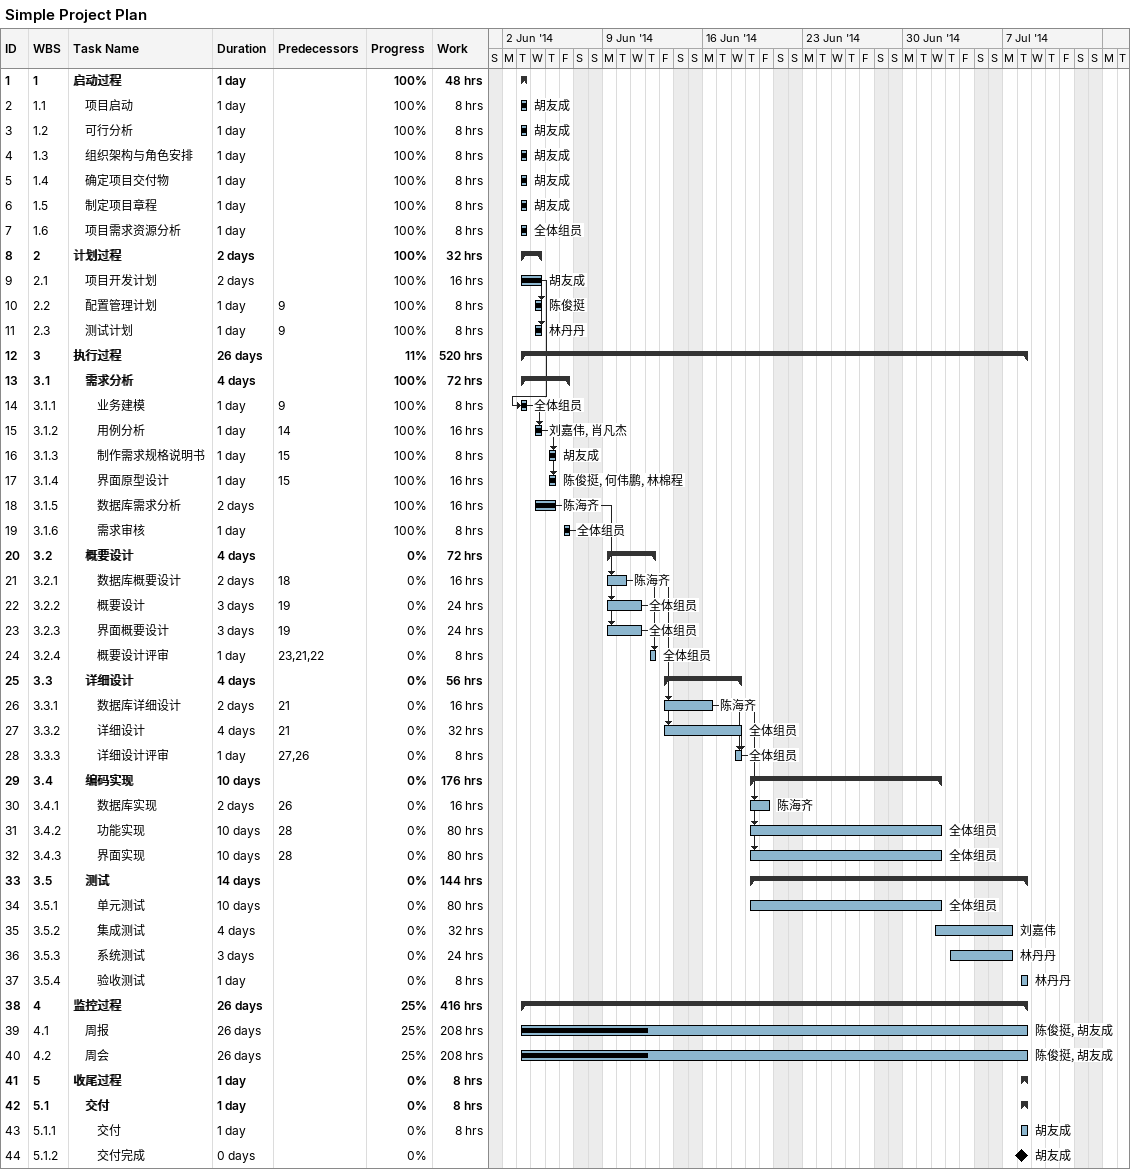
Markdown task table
Simple Project Plan

| ID | WBS | Task | Duration | Start | Finish | Predecessors | Resources | % complete | Work (h) |
|---|---|---|---|---|---|---|---|---|---|
| 1 | 1 | **启动过程** | 1d | 2014-06-03 | 2014-06-03 |  |  | 100 | 48 |
| 2 | 1.1 | 项目启动 | 1d | 2014-06-03 | 2014-06-03 |  | 胡友成 | 100 | 8 |
| 3 | 1.2 | 可行分析 | 1d | 2014-06-03 | 2014-06-03 |  | 胡友成 | 100 | 8 |
| 4 | 1.3 | 组织架构与角色安排 | 1d | 2014-06-03 | 2014-06-03 |  | 胡友成 | 100 | 8 |
| 5 | 1.4 | 确定项目交付物 | 1d | 2014-06-03 | 2014-06-03 |  | 胡友成 | 100 | 8 |
| 6 | 1.5 | 制定项目章程 | 1d | 2014-06-03 | 2014-06-03 |  | 胡友成 | 100 | 8 |
| 7 | 1.6 | 项目需求资源分析 | 1d | 2014-06-03 | 2014-06-03 |  | 全体组员 | 100 | 8 |
| 8 | 2 | **计划过程** | 2d | 2014-06-03 | 2014-06-04 |  |  | 100 | 32 |
| 9 | 2.1 | 项目开发计划 | 2d | 2014-06-03 | 2014-06-04 |  | 胡友成 | 100 | 16 |
| 10 | 2.2 | 配置管理计划 | 1d | 2014-06-04 | 2014-06-04 | 9 | 陈俊挺 | 100 | 8 |
| 11 | 2.3 | 测试计划 | 1d | 2014-06-04 | 2014-06-04 | 9 | 林丹丹 | 100 | 8 |
| 12 | 3 | **执行过程** | 26d | 2014-06-03 | 2014-07-08 |  |  | 11 | 520 |
| 13 | 3.1 | **需求分析** | 4d | 2014-06-03 | 2014-06-06 |  |  | 100 | 72 |
| 14 | 3.1.1 | 业务建模 | 1d | 2014-06-03 | 2014-06-03 | 9 | 全体组员 | 100 | 8 |
| 15 | 3.1.2 | 用例分析 | 1d | 2014-06-04 | 2014-06-04 | 14 | 刘嘉伟, 肖凡杰 | 100 | 16 |
| 16 | 3.1.3 | 制作需求规格说明书 | 1d | 2014-06-05 | 2014-06-05 | 15 | 胡友成 | 100 | 8 |
| 17 | 3.1.4 | 界面原型设计 | 1d | 2014-06-05 | 2014-06-05 | 15 | 陈俊挺, 何伟鹏, 林棉程 | 100 | 16 |
| 18 | 3.1.5 | 数据库需求分析 | 2d | 2014-06-04 | 2014-06-05 |  | 陈海齐 | 100 | 16 |
| 19 | 3.1.6 | 需求审核 | 1d | 2014-06-06 | 2014-06-06 |  | 全体组员 | 100 | 8 |
| 20 | 3.2 | **概要设计** | 4d | 2014-06-09 | 2014-06-12 |  |  | 0 | 72 |
| 21 | 3.2.1 | 数据库概要设计 | 2d | 2014-06-09 | 2014-06-10 | 18 | 陈海齐 | 0 | 16 |
| 22 | 3.2.2 | 概要设计 | 3d | 2014-06-09 | 2014-06-11 | 19 | 全体组员 | 0 | 24 |
| 23 | 3.2.3 | 界面概要设计 | 3d | 2014-06-09 | 2014-06-11 | 19 | 全体组员 | 0 | 24 |
| 24 | 3.2.4 | 概要设计评审 | 1d | 2014-06-12 | 2014-06-12 | 23, 21, 22 | 全体组员 | 0 | 8 |
| 25 | 3.3 | **详细设计** | 4d | 2014-06-13 | 2014-06-18 |  |  | 0 | 56 |
| 26 | 3.3.1 | 数据库详细设计 | 2d | 2014-06-13 | 2014-06-16 | 21 | 陈海齐 | 0 | 16 |
| 27 | 3.3.2 | 详细设计 | 4d | 2014-06-13 | 2014-06-18 | 21 | 全体组员 | 0 | 32 |
| 28 | 3.3.3 | 详细设计评审 | 1d | 2014-06-18 | 2014-06-18 | 27, 26 | 全体组员 | 0 | 8 |
| 29 | 3.4 | **编码实现** | 10d | 2014-06-19 | 2014-07-02 |  |  | 0 | 176 |
| 30 | 3.4.1 | 数据库实现 | 2d | 2014-06-19 | 2014-06-20 | 26 | 陈海齐 | 0 | 16 |
| 31 | 3.4.2 | 功能实现 | 10d | 2014-06-19 | 2014-07-02 | 28 | 全体组员 | 0 | 80 |
| 32 | 3.4.3 | 界面实现 | 10d | 2014-06-19 | 2014-07-02 | 28 | 全体组员 | 0 | 80 |
| 33 | 3.5 | **测试** | 14d | 2014-06-19 | 2014-07-08 |  |  | 0 | 144 |
| 34 | 3.5.1 | 单元测试 | 10d | 2014-06-19 | 2014-07-02 |  | 全体组员 | 0 | 80 |
| 35 | 3.5.2 | 集成测试 | 4d | 2014-07-02 | 2014-07-07 |  | 刘嘉伟 | 0 | 32 |
| 36 | 3.5.3 | 系统测试 | 3d | 2014-07-03 | 2014-07-07 |  | 林丹丹 | 0 | 24 |
| 37 | 3.5.4 | 验收测试 | 1d | 2014-07-08 | 2014-07-08 |  | 林丹丹 | 0 | 8 |
| 38 | 4 | **监控过程** | 26d | 2014-06-03 | 2014-07-08 |  |  | 25 | 416 |
| 39 | 4.1 | 周报 | 26d | 2014-06-03 | 2014-07-08 |  | 陈俊挺, 胡友成 | 25 | 208 |
| 40 | 4.2 | 周会 | 26d | 2014-06-03 | 2014-07-08 |  | 陈俊挺, 胡友成 | 25 | 208 |
| 41 | 5 | **收尾过程** | 1d | 2014-07-08 | 2014-07-08 |  |  | 0 | 8 |
| 42 | 5.1 | **交付** | 1d | 2014-07-08 | 2014-07-08 |  |  | 0 | 8 |
| 43 | 5.1.1 | 交付 | 1d | 2014-07-08 | 2014-07-08 |  | 胡友成 | 0 | 8 |
| 44 | 5.1.2 | 交付完成 | 0d | 2014-07-08 | 2014-07-08 |  | 胡友成 | 0 |  |
